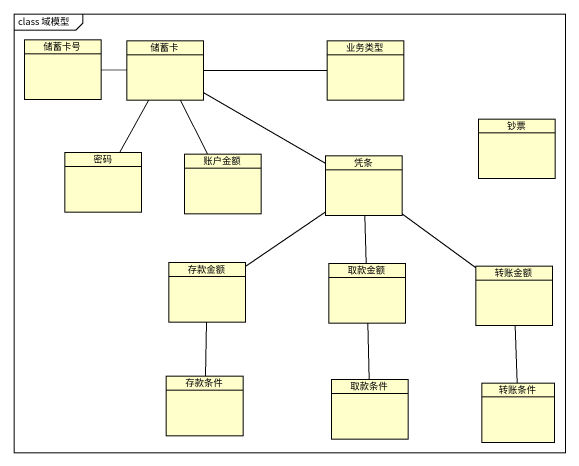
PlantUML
@startuml
mainframe class 域模型
hide circle
hide empty members
class 储蓄卡号
class 储蓄卡
class 业务类型
class 钞票
class 密码
class 账户金额
class 凭条
class 存款金额
class 取款金额
class 转账金额
class 存款条件
class 取款条件
class 转账条件
储蓄卡号 -right- 储蓄卡
储蓄卡 -right- 业务类型
储蓄卡 -- 密码
储蓄卡 -- 账户金额
储蓄卡 -right- 凭条
凭条 -- 存款金额
凭条 -- 取款金额
凭条 -- 转账金额
取款金额 -- 取款条件
转账金额 -- 转账条件
存款条件 -up- 存款金额
@enduml
